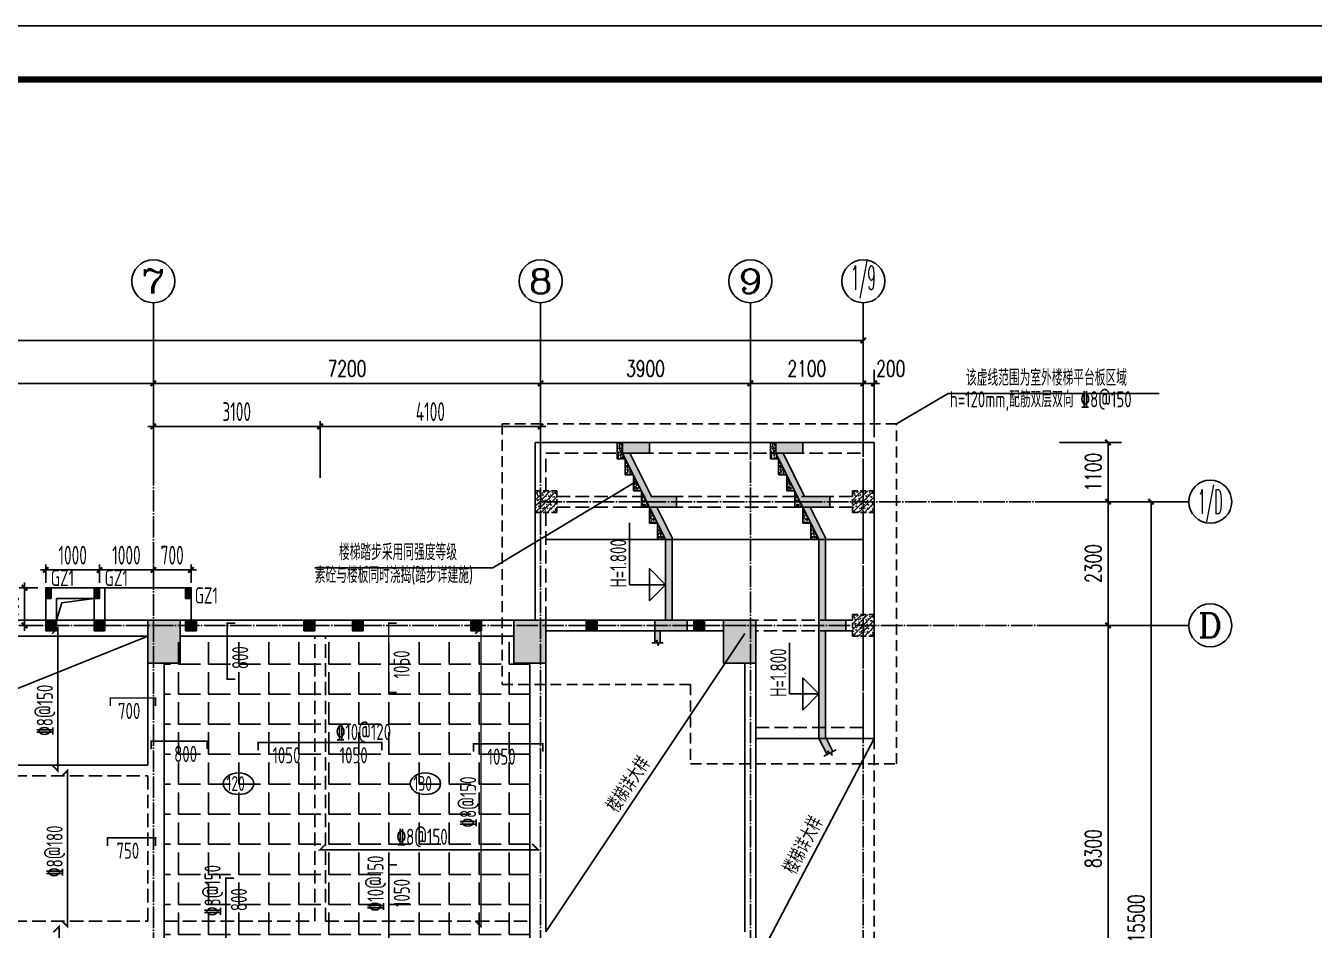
# Model space of a CAD drawing. Extents: x 139600 to 234074, y -135459 to 284050.
# Drawn here: x 188378 to 212333, y -108768 to -91950 of the extents above; entities that cross this region are included whole.
import ezdxf
from ezdxf.enums import TextEntityAlignment as Align

# ---------------------------------------------------------------- set-up
doc = ezdxf.new("R2010")
doc.units = 0
doc.header["$LTSCALE"] = 100
for name, pattern in [('CONTINOUS', [0]), ('DASHED', [0.75, 0.5, -0.25]), ('DASHEDX2', [1.5, 1, -0.5]), ('DOTE', [2.42, 2, -0.2, 0.02, -0.2]), ('HIDDEN', [7, 5, -2])]:
    doc.linetypes.add(name, pattern=pattern)
doc.layers.get('0').update_dxf_attribs({"linetype": 'CONTINUOUS'})
doc.layers.get('Defpoints').update_dxf_attribs({"linetype": 'CONTINUOUS'})
for name, color, linetype in [('AXIS', 3, 'CONTINUOUS'), ('AXIS_TEXT', 7, 'CONTINUOUS'), ('BEAM', 4, 'DASHED'), ('BEAM_CON', 4, 'CONTINUOUS'), ('B挑板&檐线', 6, 'CONTINUOUS'), ('B板筋标注', 7, 'CONTINUOUS'), ('B板细部尺寸标注', 9, 'CONTINUOUS'), ('COLU', 7, 'CONTINUOUS'), ('DOTE', 8, 'DOTE'), ('D断面&错层线&标高（平面图）', 6, 'CONTINUOUS'), ('D洞口边线', 6, 'CONTINUOUS'), ('FSK_FREIN', 2, 'CONTINUOUS'), ('FSK_FTEXT', 4, 'CONTINUOUS'), ('FSK_ZREIN', 1, 'CONTINUOUS'), ('FSK_ZTEXT', 3, 'CONTINUOUS'), ('GZ', 2, 'CONTINUOUS'), ('T模板通用标注', 7, 'CONTINUOUS'), ('图框', 7, 'CONTINUOUS')]:
    doc.layers.add(name, color=color, linetype=linetype)
doc.styles.add('_TCH_AXIS', font='COMPLEX', dxfattribs={"bigfont": 'GBCBIG'})
doc.styles.add('_TCH_DIM', font='tssdeng.shx', dxfattribs={"width": 0.7, "bigfont": '1.shx'})
doc.styles.add('_TCH_DIM_T3', font='simplex_.ttf', dxfattribs={"width": 0.705882, "bigfont": 'GBCBIG'})
doc.styles.add('BW_Rein', font='Tssdeng.shx', dxfattribs={"width": 0.7, "bigfont": 'hztxt.shx'})
doc.styles.add('COMPLEX', font='COMPLEX')
doc.styles.add('TSSD_Dimension', font='tssdeng.shx', dxfattribs={"width": 0.62, "bigfont": '1.shx'})
doc.styles.add('TSSD_Rein', font='Tssdeng.shx', dxfattribs={"width": 0.7, "bigfont": '1.shx'})
doc.dimstyles.new('_TCH_ARCH&&100', dxfattribs={"dimtxt": 297.5, "dimasz": 100, "dimexe": 250, "dimexo": 300, "dimgap": 126.25, "dimtad": 1, "dimdec": 0, "dimzin": 0, "dimdsep": 46, "dimtxsty": '_TCH_DIM_T3', "dimblk": 'ARCHTICK', "dimcen": 0.09, "dimclrt": 7, "dimazin": 2, "dimtfac": 1, "dimtdec": 0, "dimtix": 1, "dimtmove": 2, "dimatfit": 3, "dimfxl": 1, "dimtolj": 1, "dimtzin": 0, "dimarcsym": 0})
doc.dimstyles.new('TSSD_100_100', dxfattribs={"dimtxt": 350, "dimasz": 100, "dimexe": 100, "dimexo": 250, "dimgap": 100, "dimtad": 1, "dimdec": 0, "dimzin": 0, "dimdsep": 46, "dimtxsty": 'TSSD_Dimension', "dimblk": 'ARCHTICK', "dimblk1": 'ARCHTICK', "dimblk2": 'ARCHTICK', "dimcen": 0, "dimdle": 100, "dimclrt": 7, "dimadec": 0, "dimazin": 0, "dimtfac": 1, "dimtdec": 0, "dimtix": 1, "dimtmove": 2, "dimatfit": 3, "dimfxl": 1, "dimtolj": 1, "dimtzin": 0, "dimarcsym": 0})
doc.dimstyles.new('TSSD_100_100$0', dxfattribs={"dimtxt": 350, "dimasz": 150, "dimexe": 100, "dimexo": 50, "dimgap": 100, "dimtad": 1, "dimdec": 0, "dimzin": 0, "dimdsep": 46, "dimtxsty": 'TSSD_Rein', "dimblk": 'OBLIQUE', "dimcen": 0, "dimdle": 100, "dimclrt": 7, "dimadec": 0, "dimazin": 0, "dimtfac": 1, "dimtdec": 0, "dimtix": 1, "dimtmove": 2, "dimatfit": 3, "dimfxl": 250, "dimtolj": 1, "dimtzin": 0, "dimarcsym": 0})

# ---------------------------------------------------------------- blocks, each defined once
blk = doc.blocks.new('_AXISO')
blk.add_circle((0, 0), 0.5)
at = {"layer": 'AXIS_TEXT', "style": 'COMPLEX', "width": 1.041667}
blk.add_attdef('A', text='', height=0.56, dxfattribs=at).set_placement((-0.25, -0.28), (0.25, -0.28), align=Align.FIT)
blk = doc.blocks.new('_ArchTick')
at = {"color": 0, "linetype": 'ByBlock', "const_width": 0.4}
blk.add_lwpolyline([(-0.5, -0.5), (0.5, 0.5)], dxfattribs=at)
blk = doc.blocks.new('*D19')
at = {"layer": 'AXIS', "color": 0, "lineweight": -2}
for p, q in [((184500, -99800), (184500, -98350)), ((190750, -99800), (190750, -98350)), ((184500, -98600), (190750, -98600))]:
    blk.add_line(p, q, dxfattribs=at)
at = {"layer": 'Defpoints', "color": 0}
for p in [(190750, -98600), (184500, -100100), (190750, -100100)]:
    blk.add_point(p, dxfattribs=at)
at = {"layer": 'AXIS', "color": 0, "lineweight": -2, "xscale": 100, "yscale": 100, "zscale": 100, "rotation": 180}
blk.add_blockref('_ArchTick', (184500, -98600), dxfattribs=at)
at = {"layer": 'AXIS', "color": 0, "lineweight": -2, "xscale": 100, "yscale": 100, "zscale": 100}
blk.add_blockref('_ArchTick', (190750, -98600), dxfattribs=at)
at = {"layer": 'AXIS', "color": 7, "insert": (187625, -98325), "char_height": 297.5, "attachment_point": 5, "style": '_TCH_DIM_T3'}
blk.add_mtext('\\A1;6250', dxfattribs=at)
blk = doc.blocks.new('*D27')
at = {"layer": 'AXIS', "color": 0, "lineweight": -2}
for p, q in [((197950, -99700), (197950, -98350)), ((201850, -99700), (201850, -98350)), ((197950, -98600), (201850, -98600))]:
    blk.add_line(p, q, dxfattribs=at)
at = {"layer": 'Defpoints', "color": 0}
for p in [(201850, -98600), (197950, -100000), (201850, -100000)]:
    blk.add_point(p, dxfattribs=at)
at = {"layer": 'AXIS', "color": 0, "lineweight": -2, "xscale": 100, "yscale": 100, "zscale": 100, "rotation": 180}
blk.add_blockref('_ArchTick', (197950, -98600), dxfattribs=at)
at = {"layer": 'AXIS', "color": 0, "lineweight": -2, "xscale": 100, "yscale": 100, "zscale": 100}
blk.add_blockref('_ArchTick', (201850, -98600), dxfattribs=at)
at = {"layer": 'AXIS', "color": 7, "insert": (199900, -98325), "char_height": 297.5, "attachment_point": 5, "style": '_TCH_DIM_T3'}
blk.add_mtext('\\A1;3900', dxfattribs=at)
blk = doc.blocks.new('*D31')
at = {"layer": 'AXIS', "color": 0, "lineweight": -2}
for p, q in [((207600, -100800), (209550, -100800)), ((209300, -116300), (209300, -100800)), ((207600, -116300), (209550, -116300))]:
    blk.add_line(p, q, dxfattribs=at)
at = {"layer": 'Defpoints', "color": 0}
for p in [(207300, -100800), (209300, -100800), (207300, -116300)]:
    blk.add_point(p, dxfattribs=at)
at = {"layer": 'AXIS', "color": 0, "lineweight": -2, "xscale": 100, "yscale": 100, "zscale": 100}
for p, rotation in [((209300, -100800), 90), ((209300, -116300), 270)]:
    blk.add_blockref('_ArchTick', p, dxfattribs=dict(at, rotation=rotation))
at = {"layer": 'AXIS', "color": 7, "insert": (209025, -108550), "char_height": 297.5, "attachment_point": 5, "rotation": 90, "style": '_TCH_DIM_T3'}
blk.add_mtext('\\A1;15500', dxfattribs=at)
blk = doc.blocks.new('*D34')
at = {"layer": 'AXIS', "color": 0, "lineweight": -2}
for p, q in [((207600, -103100), (208750, -103100)), ((208500, -111400), (208500, -103100)), ((207600, -111400), (208750, -111400))]:
    blk.add_line(p, q, dxfattribs=at)
at = {"layer": 'Defpoints', "color": 0}
for p in [(207300, -103100), (208500, -103100), (207300, -111400)]:
    blk.add_point(p, dxfattribs=at)
at = {"layer": 'AXIS', "color": 0, "lineweight": -2, "xscale": 100, "yscale": 100, "zscale": 100}
for p, rotation in [((208500, -103100), 90), ((208500, -111400), 270)]:
    blk.add_blockref('_ArchTick', p, dxfattribs=dict(at, rotation=rotation))
at = {"layer": 'AXIS', "color": 7, "insert": (208225, -107250), "char_height": 297.5, "attachment_point": 5, "rotation": 90, "style": '_TCH_DIM_T3'}
blk.add_mtext('\\A1;8300', dxfattribs=at)
blk = doc.blocks.new('*D42')
at = {"layer": 'B板细部尺寸标注', "color": 0, "lineweight": -2}
for p, q in [((198050, -99400), (193750, -99400)), ((193850, -100355), (193850, -99300)), ((197950, -100255), (197950, -99300))]:
    blk.add_line(p, q, dxfattribs=at)
at = {"layer": 'Defpoints', "color": 0}
for p in [(193850, -99400), (193850, -100605), (197950, -100505)]:
    blk.add_point(p, dxfattribs=at)
at = {"layer": 'B板细部尺寸标注', "color": 0, "lineweight": -2, "xscale": 100, "yscale": 100, "zscale": 100, "rotation": 180}
blk.add_blockref('_ArchTick', (193850, -99400), dxfattribs=at)
at = {"layer": 'B板细部尺寸标注', "color": 0, "lineweight": -2, "xscale": 100, "yscale": 100, "zscale": 100}
blk.add_blockref('_ArchTick', (197950, -99400), dxfattribs=at)
at = {"layer": 'B板细部尺寸标注', "color": 7, "insert": (195900, -99125), "char_height": 350, "attachment_point": 5, "style": 'TSSD_Dimension'}
blk.add_mtext('\\A1;4100', dxfattribs=at)
blk = doc.blocks.new('*D43')
at = {"layer": 'B板细部尺寸标注', "color": 0, "lineweight": -2}
for p, q in [((193950, -99400), (190650, -99400)), ((190750, -100355), (190750, -99300)), ((193850, -100355), (193850, -99300))]:
    blk.add_line(p, q, dxfattribs=at)
at = {"layer": 'Defpoints', "color": 0}
for p in [(190750, -99400), (190750, -100605), (193850, -100605)]:
    blk.add_point(p, dxfattribs=at)
at = {"layer": 'B板细部尺寸标注', "color": 0, "lineweight": -2, "xscale": 100, "yscale": 100, "zscale": 100, "rotation": 180}
blk.add_blockref('_ArchTick', (190750, -99400), dxfattribs=at)
at = {"layer": 'B板细部尺寸标注', "color": 0, "lineweight": -2, "xscale": 100, "yscale": 100, "zscale": 100}
blk.add_blockref('_ArchTick', (193850, -99400), dxfattribs=at)
at = {"layer": 'B板细部尺寸标注', "color": 7, "insert": (192300, -99125), "char_height": 350, "attachment_point": 5, "style": 'TSSD_Dimension'}
blk.add_mtext('\\A1;3100', dxfattribs=at)
blk = doc.blocks.new('*D849')
at = {"layer": 'AXIS', "color": 0, "lineweight": -2}
for p, q in [((201850, -99700), (201850, -98350)), ((203950, -99700), (203950, -98350)), ((201850, -98600), (203950, -98600))]:
    blk.add_line(p, q, dxfattribs=at)
at = {"layer": 'Defpoints', "color": 0}
for p in [(203950, -98600), (201850, -100000), (203950, -100000)]:
    blk.add_point(p, dxfattribs=at)
at = {"layer": 'AXIS', "color": 0, "lineweight": -2, "xscale": 100, "yscale": 100, "zscale": 100, "rotation": 180}
blk.add_blockref('_ArchTick', (201850, -98600), dxfattribs=at)
at = {"layer": 'AXIS', "color": 0, "lineweight": -2, "xscale": 100, "yscale": 100, "zscale": 100}
blk.add_blockref('_ArchTick', (203950, -98600), dxfattribs=at)
at = {"layer": 'AXIS', "color": 7, "insert": (202900, -98325), "char_height": 297.5, "attachment_point": 5, "style": '_TCH_DIM_T3'}
blk.add_mtext('\\A1;2100', dxfattribs=at)
blk = doc.blocks.new('*D850')
at = {"layer": 'AXIS', "color": 0, "lineweight": -2}
for p, q in [((207600, -100800), (208750, -100800)), ((208500, -103100), (208500, -100800)), ((207600, -103100), (208750, -103100))]:
    blk.add_line(p, q, dxfattribs=at)
at = {"layer": 'Defpoints', "color": 0}
for p in [(207300, -100800), (208500, -100800), (207300, -103100)]:
    blk.add_point(p, dxfattribs=at)
at = {"layer": 'AXIS', "color": 0, "lineweight": -2, "xscale": 100, "yscale": 100, "zscale": 100}
for p, rotation in [((208500, -100800), 90), ((208500, -103100), 270)]:
    blk.add_blockref('_ArchTick', p, dxfattribs=dict(at, rotation=rotation))
at = {"layer": 'AXIS', "color": 7, "insert": (208225, -101950), "char_height": 297.5, "attachment_point": 5, "rotation": 90, "style": '_TCH_DIM_T3'}
blk.add_mtext('\\A1;2300', dxfattribs=at)
blk = doc.blocks.new('*D851')
at = {"layer": 'AXIS', "color": 0, "lineweight": -2}
for p, q in [((207600, -99700), (208750, -99700)), ((208500, -100800), (208500, -99700)), ((207600, -100800), (208750, -100800))]:
    blk.add_line(p, q, dxfattribs=at)
at = {"layer": 'Defpoints', "color": 0}
for p in [(207300, -99700), (208500, -99700), (207300, -100800)]:
    blk.add_point(p, dxfattribs=at)
at = {"layer": 'AXIS', "color": 0, "lineweight": -2, "xscale": 100, "yscale": 100, "zscale": 100}
for p, rotation in [((208500, -99700), 90), ((208500, -100800), 270)]:
    blk.add_blockref('_ArchTick', p, dxfattribs=dict(at, rotation=rotation))
at = {"layer": 'AXIS', "color": 7, "insert": (208225, -100250), "char_height": 297.5, "attachment_point": 5, "rotation": 90, "style": '_TCH_DIM_T3'}
blk.add_mtext('\\A1;1100', dxfattribs=at)
blk = doc.blocks.new('*D852')
at = {"layer": 'AXIS', "color": 0, "lineweight": -2}
for p, q in [((203950, -99600), (203950, -98350)), ((204150, -99600), (204150, -98350)), ((203950, -98600), (203850, -98600)), ((204150, -98600), (203950, -98600)), ((204150, -98600), (204250, -98600))]:
    blk.add_line(p, q, dxfattribs=at)
at = {"layer": 'Defpoints', "color": 0}
for p in [(203950, -98600), (203950, -99900), (204150, -99900)]:
    blk.add_point(p, dxfattribs=at)
at = {"layer": 'AXIS', "color": 0, "lineweight": -2, "xscale": 100, "yscale": 100, "zscale": 100}
blk.add_blockref('_ArchTick', (203950, -98600), dxfattribs=at)
at = {"layer": 'AXIS', "color": 0, "lineweight": -2, "xscale": 100, "yscale": 100, "zscale": 100, "rotation": 180}
blk.add_blockref('_ArchTick', (204150, -98600), dxfattribs=at)
at = {"layer": 'AXIS', "color": 7, "insert": (204460, -98325), "char_height": 297.5, "attachment_point": 5, "style": '_TCH_DIM_T3'}
blk.add_mtext('\\A1;200', dxfattribs=at)
blk = doc.blocks.new('A2+1_2')
at = {"layer": '图框'}
blk.add_lwpolyline([(0, 0), (89100, 0), (89100, 42000), (0, 42000)], close=True, dxfattribs=at)
at = {"layer": '图框', "const_width": 120}
blk.add_lwpolyline([(2500, 1000), (88100, 1000), (88100, 41000), (2500, 41000)], close=True, dxfattribs=at)
blk = doc.blocks.new('*D1677')
at = {"layer": 'B板细部尺寸标注', "color": 0, "lineweight": -2}
for p, q in [((188600, -102400), (188256, -102400)), ((188356, -103200), (188356, -102300)), ((188600, -103100), (188256, -103100))]:
    blk.add_line(p, q, dxfattribs=at)
at = {"layer": 'Defpoints', "color": 0}
for p in [(188356, -102400), (188850, -102400), (188850, -103100)]:
    blk.add_point(p, dxfattribs=at)
at = {"layer": 'B板细部尺寸标注', "color": 0, "lineweight": -2, "xscale": 100, "yscale": 100, "zscale": 100}
for p, rotation in [((188356, -102400), 90), ((188356, -103100), 270)]:
    blk.add_blockref('_ArchTick', p, dxfattribs=dict(at, rotation=rotation))
at = {"layer": 'B板细部尺寸标注', "color": 7, "insert": (188081, -102750), "char_height": 350, "attachment_point": 5, "rotation": 90, "style": 'TSSD_Dimension'}
blk.add_mtext('\\A1;700', dxfattribs=at)
blk = doc.blocks.new('*D1678')
at = {"layer": 'B板细部尺寸标注', "color": 0, "lineweight": -2}
for p, q in [((190750, -102307), (190750, -101969)), ((191450, -102307), (191450, -101969)), ((190650, -102069), (191550, -102069))]:
    blk.add_line(p, q, dxfattribs=at)
at = {"layer": 'Defpoints', "color": 0}
for p in [(191450, -102069), (190750, -102557), (191450, -102557)]:
    blk.add_point(p, dxfattribs=at)
at = {"layer": 'B板细部尺寸标注', "color": 0, "lineweight": -2, "xscale": 100, "yscale": 100, "zscale": 100, "rotation": 180}
blk.add_blockref('_ArchTick', (190750, -102069), dxfattribs=at)
at = {"layer": 'B板细部尺寸标注', "color": 0, "lineweight": -2, "xscale": 100, "yscale": 100, "zscale": 100}
blk.add_blockref('_ArchTick', (191450, -102069), dxfattribs=at)
at = {"layer": 'B板细部尺寸标注', "color": 7, "insert": (191100, -101794), "char_height": 350, "attachment_point": 5, "style": 'TSSD_Dimension'}
blk.add_mtext('\\A1;700', dxfattribs=at)
blk = doc.blocks.new('*D1679')
at = {"layer": 'B板细部尺寸标注', "color": 0, "lineweight": -2}
for p, q in [((189750, -102307), (189750, -101969)), ((190750, -102307), (190750, -101969)), ((190850, -102069), (189650, -102069))]:
    blk.add_line(p, q, dxfattribs=at)
at = {"layer": 'Defpoints', "color": 0}
for p in [(189750, -102069), (189750, -102557), (190750, -102557)]:
    blk.add_point(p, dxfattribs=at)
at = {"layer": 'B板细部尺寸标注', "color": 0, "lineweight": -2, "xscale": 100, "yscale": 100, "zscale": 100, "rotation": 180}
blk.add_blockref('_ArchTick', (189750, -102069), dxfattribs=at)
at = {"layer": 'B板细部尺寸标注', "color": 0, "lineweight": -2, "xscale": 100, "yscale": 100, "zscale": 100}
blk.add_blockref('_ArchTick', (190750, -102069), dxfattribs=at)
at = {"layer": 'B板细部尺寸标注', "color": 7, "insert": (190250, -101794), "char_height": 350, "attachment_point": 5, "style": 'TSSD_Dimension'}
blk.add_mtext('\\A1;1000', dxfattribs=at)
blk = doc.blocks.new('*D1680')
at = {"layer": 'B板细部尺寸标注', "color": 0, "lineweight": -2}
for p, q in [((188750, -102307), (188750, -101969)), ((189750, -102307), (189750, -101969)), ((189850, -102069), (188650, -102069))]:
    blk.add_line(p, q, dxfattribs=at)
at = {"layer": 'Defpoints', "color": 0}
for p in [(188750, -102069), (188750, -102557), (189750, -102557)]:
    blk.add_point(p, dxfattribs=at)
at = {"layer": 'B板细部尺寸标注', "color": 0, "lineweight": -2, "xscale": 100, "yscale": 100, "zscale": 100, "rotation": 180}
blk.add_blockref('_ArchTick', (188750, -102069), dxfattribs=at)
at = {"layer": 'B板细部尺寸标注', "color": 0, "lineweight": -2, "xscale": 100, "yscale": 100, "zscale": 100}
blk.add_blockref('_ArchTick', (189750, -102069), dxfattribs=at)
at = {"layer": 'B板细部尺寸标注', "color": 7, "insert": (189250, -101794), "char_height": 350, "attachment_point": 5, "style": 'TSSD_Dimension'}
blk.add_mtext('\\A1;1000', dxfattribs=at)
blk = doc.blocks.new('GZ1')
at = {"layer": 'GZ'}
blk.add_hatch(color=252, dxfattribs=at).paths.add_polyline_path([(100, 200), (0, 200), (0, 0), (100, 0)])
at = {"layer": 'GZ', "color": 2}
blk.add_lwpolyline([(100, 0), (0, 0), (0, 200), (100, 200)], close=True, dxfattribs=at)
blk = doc.blocks.new('GZ')
at = {"layer": 'GZ'}
blk.add_hatch(color=252, dxfattribs=at).paths.add_polyline_path([(200, 0), (0, 0), (0, 200), (200, 200)])
at = {"layer": 'GZ', "color": 2}
blk.add_lwpolyline([(200, 0), (0, 0), (0, 200), (200, 200)], close=True, dxfattribs=at)
blk = doc.blocks.new('A$C7B5C40C7')
at = {"layer": 'GZ'}
for name, p in [('GZ1', (38750, 400)), ('GZ1', (39650, 400)), ('GZ1', (41350, 400)), ('GZ', (38750, -200)), ('GZ', (39650, -200)), ('GZ', (41350, -200)), ('GZ', (43550, -200)), ('GZ', (46650, -200)), ('GZ', (44450, -200)), ('GZ', (48800, -200)), ('GZ', (50800, -200))]:
    blk.add_blockref(name, p, dxfattribs=at)
at = {"layer": 'GZ', "color": 2, "style": '_TCH_DIM', "width": 0.705882}
for p in [(38844, 632), (39844, 632), (41519, 307)]:
    blk.add_text('GZ1', height=300, dxfattribs=at).set_placement(p)
blk = doc.blocks.new('*D1898')
at = {"layer": 'AXIS', "color": 0, "lineweight": -2}
for p, q in [((190750, -99800), (190750, -98350)), ((197950, -99800), (197950, -98350)), ((190750, -98600), (197950, -98600))]:
    blk.add_line(p, q, dxfattribs=at)
at = {"layer": 'Defpoints', "color": 0}
for p in [(197950, -98600), (190750, -100100), (197950, -100100)]:
    blk.add_point(p, dxfattribs=at)
at = {"layer": 'AXIS', "color": 0, "lineweight": -2, "xscale": 100, "yscale": 100, "zscale": 100, "rotation": 180}
blk.add_blockref('_ArchTick', (190750, -98600), dxfattribs=at)
at = {"layer": 'AXIS', "color": 0, "lineweight": -2, "xscale": 100, "yscale": 100, "zscale": 100}
blk.add_blockref('_ArchTick', (197950, -98600), dxfattribs=at)
at = {"layer": 'AXIS', "color": 7, "insert": (194350, -98325), "char_height": 297.5, "attachment_point": 5, "style": '_TCH_DIM_T3'}
blk.add_mtext('\\A1;7200', dxfattribs=at)
blk = doc.blocks.new('*D1899')
at = {"layer": 'AXIS', "color": 0, "lineweight": -2}
for p, q in [((150100, -99000), (150100, -97550)), ((203950, -99000), (203950, -97550)), ((150100, -97800), (203950, -97800))]:
    blk.add_line(p, q, dxfattribs=at)
at = {"layer": 'Defpoints', "color": 0}
for p in [(203950, -97800), (150100, -99300), (203950, -99300)]:
    blk.add_point(p, dxfattribs=at)
at = {"layer": 'AXIS', "color": 0, "lineweight": -2, "xscale": 100, "yscale": 100, "zscale": 100, "rotation": 180}
blk.add_blockref('_ArchTick', (150100, -97800), dxfattribs=at)
at = {"layer": 'AXIS', "color": 0, "lineweight": -2, "xscale": 100, "yscale": 100, "zscale": 100}
blk.add_blockref('_ArchTick', (203950, -97800), dxfattribs=at)
at = {"layer": 'AXIS', "color": 7, "insert": (177025, -97525), "char_height": 297.5, "attachment_point": 5, "style": '_TCH_DIM_T3'}
blk.add_mtext('\\A1;53850', dxfattribs=at)

msp = doc.modelspace()

# ---------------------------------------------------------------- hatches: boundary and pattern name
at = {"layer": 'B板筋标注'}
h = msp.add_hatch(dxfattribs=at)
h.set_pattern_fill('ANGLE', color=5, scale=80, style=0)
h.set_pattern_definition([(0, (88400, 27500), (0, 558.8), [406.4, -152.4]), (90, (88400, 27500), (-558.8, 3e-14), [406.4, -152.4])])
h.paths.add_polyline_path([(197750, -103300), (190950, -103300), (190950, -111200), (197750, -111200)])
at = {"layer": 'COLU'}
h = msp.add_hatch(dxfattribs=at)
h.set_pattern_fill('ARMOREDW', color=251, scale=10, style=0)
h.set_pattern_definition([(50, (0, 400), (71.726018, -6.275213), [7.5, -82.5]), (355, (0, 400), (-13.875133, 75.219213), [6, -66]), (100.4514, (5.98, 399.48), (57.850938, 68.943954), [6.37402, -70.114211]), (46.1842, (0, 420), (106.724105, -16.5519), [11.25, -123.75]), (96.6356, (8.89, 418.62), (93.46627, 97.411787), [9.56103, -105.1713]), (351.1842, (0, 420), (93.466195, 97.41186), [9, -99]), (21, (10, 415), (59.690705, -40.261889), [7.5, -82.5]), (326, (10, 415), (24.331533, 72.515005), [6, -66]), (71.4514, (14.974, 411.645), (84.022263, 32.25305), [6.37402, -70.114211]), (45, (0, 400), (-56.568542, 56.568542), [])])
h.paths.add_polyline_path([(198250, -100600), (197850, -100600), (197850, -101000), (198250, -101000)])
h = msp.add_hatch(dxfattribs=at)
h.set_pattern_fill('ARMOREDW', color=251, scale=10, style=0)
h.set_pattern_definition([(50, (5900, 400), (71.726018, -6.275213), [7.5, -82.5]), (355, (5900, 400), (-13.875133, 75.219213), [6, -66]), (100.4514, (5905.98, 399.48), (57.850938, 68.943954), [6.37402, -70.114211]), (46.1842, (5900, 420), (106.724105, -16.5519), [11.25, -123.75]), (96.6356, (5908.89, 418.62), (93.46627, 97.411787), [9.56103, -105.1713]), (351.1842, (5900, 420), (93.466195, 97.41186), [9, -99]), (21, (5910, 415), (59.690705, -40.261889), [7.5, -82.5]), (326, (5910, 415), (24.331533, 72.515005), [6, -66]), (71.4514, (5914.974, 411.645), (84.022263, 32.25305), [6.37402, -70.114211]), (45, (5900, 400), (-56.568542, 56.568542), [])])
h.paths.add_polyline_path([(204150, -100600), (203750, -100600), (203750, -101000), (204150, -101000)])
for points in [[(191250, -103800), (191250, -103000), (190650, -103000), (190650, -103800)], [(198050, -103800), (198050, -103000), (197450, -103000), (197450, -103800)], [(201950, -103800), (201950, -103000), (201350, -103000), (201350, -103800)]]:
    msp.add_hatch(color=251, dxfattribs=at).paths.add_polyline_path(points)
h = msp.add_hatch(dxfattribs=at)
h.set_pattern_fill('ARMOREDW', color=251, scale=10, style=0)
h.set_pattern_definition([(50, (5900, -1900), (71.726018, -6.275213), [7.5, -82.5]), (355, (5900, -1900), (-13.875133, 75.219213), [6, -66]), (100.4514, (5905.98, -1900.52), (57.850938, 68.943954), [6.37402, -70.114211]), (46.1842, (5900, -1880), (106.724105, -16.5519), [11.25, -123.75]), (96.6356, (5908.89, -1881.38), (93.46627, 97.411787), [9.56103, -105.1713]), (351.1842, (5900, -1880), (93.466195, 97.41186), [9, -99]), (21, (5910, -1885), (59.690705, -40.261889), [7.5, -82.5]), (326, (5910, -1885), (24.331533, 72.515005), [6, -66]), (71.4514, (5914.974, -1888.355), (84.022263, 32.25305), [6.37402, -70.114211]), (45, (5900, -1900), (-56.568542, 56.568542), [])])
h.paths.add_polyline_path([(204150, -102900), (203750, -102900), (203750, -103300), (204150, -103300)])
at = {"layer": 'D断面&错层线&标高（平面图）'}
h = msp.add_hatch(dxfattribs=at)
h.set_pattern_fill('AR-CONC', color=256, scale=0.5, style=0)
h.set_pattern_definition([(140, (275, 300), (7.969543, 91.092334), [9.525, -104.775]), (85, (275, 300), (-95.52832, -17.621413), [7.62, -83.82]), (190.451, (275.66, 307.59), (-87.558344, 73.47125), [8.095, -89.045]), (136.1842, (249.6, 300), (21.021164, 135.53952), [14.2875, -157.1625]), (186.6356, (251.35, 311.3), (-123.71278, 118.70212), [12.1425, -133.5675]), (81.184, (249.6, 300), (-123.71256, 118.7023), [11.43, -125.73]), (111, (255.95, 312.7), (51.13276, 75.80744), [9.525, -104.775]), (56, (255.95, 312.7), (-92.093983, 30.901014), [7.62, -83.82]), (161.4514, (260.21, 319.02), (-40.96143, 106.708245), [8.095, -89.045]), (127.5, (275, 300), (-42.2775194, 1.5443016), [0, -82.804, 0, -85.09, 0, -84.1375]), (97.5, (275, 300), (-50.090287, 33.409831), [0, -48.514, 0, -80.899, 0, -32.0675]), (57.5, (275, 271.68), (2.864372, 67.7952976), [0, -31.75, 0, -99.06, 0, -131.445]), (47.5, (275, 258.98), (-12.713246, 74.06459), [0, -41.275, 0, -65.786, 0, -93.345])])
h.paths.add_polyline_path([(200125, -101200), (200125, -101500), (200275, -101500)])
h.paths.add_polyline_path([(199975, -100900), (199975, -101200), (200125, -101200)])
h.paths.add_polyline_path([(199875, -100700), (199825, -100700), (199825, -100800), (199925, -100800)])
h.paths.add_polyline_path([(199825, -100800), (199825, -100900), (199975, -100900), (199925, -100800)])
h.paths.add_polyline_path([(199825, -100600), (199825, -100700), (199875, -100700)])
h.paths.add_polyline_path([(199675, -100300), (199675, -100600), (199825, -100600)])
h.paths.add_polyline_path([(199525, -100000), (199525, -100300), (199675, -100300)])
h.paths.add_polyline_path([(199375, -99900), (199375, -100000), (199525, -100000), (199475, -99900)])
h.paths.add_polyline_path([(199375, -99700), (199375, -99900), (199475, -99900), (199475, -99700)])
for points in [[(199975, -99700), (199475, -99700), (199475, -99900), (200275, -101500), (200395, -101500), (200395, -101471.7), (200109.2, -100900), (200475, -100900), (200475, -100700), (200009.2, -100700), (199609.2, -99900), (199975, -99900)], [(203325, -100700), (202859.2, -100700), (202459.2, -99900), (202825, -99900), (202825, -99700), (202325, -99700), (202325, -99900), (203125, -101500), (203245, -101500), (203245, -101471.7), (202959.2, -100900), (203325, -100900)], [(200395, -101500), (200275, -101500), (200275, -103000), (200075, -103000), (200075, -103200), (200075, -103424), (200099, -103424), (200113, -103380), (200137, -103468), (200151, -103424), (200175, -103424), (200175, -103200), (200675, -103200), (200675, -103000), (200395, -103000)], [(203245, -101500), (203125, -101500), (203125, -103000), (203125, -103200), (203125, -105200), (203275, -105500), (203300.8, -105487.1), (203292.2, -105432.4), (203365.2, -105514), (203356.6, -105459.2), (203382.3, -105446.3), (203245, -105171.7), (203245, -103200), (203625, -103200), (203625, -103000), (203245, -103000)]]:
    msp.add_hatch(color=252, dxfattribs=at).paths.add_polyline_path(points)
h = msp.add_hatch(dxfattribs=at)
h.set_pattern_fill('AR-CONC', color=256, scale=0.5, style=0)
h.set_pattern_definition([(140, (3125, 300), (7.969543, 91.092334), [9.525, -104.775]), (85, (3125, 300), (-95.52832, -17.621413), [7.62, -83.82]), (190.451, (3125.66, 307.59), (-87.558344, 73.47125), [8.095, -89.045]), (136.1842, (3099.6, 300), (21.021164, 135.53952), [14.2875, -157.1625]), (186.6356, (3101.35, 311.3), (-123.71278, 118.70212), [12.1425, -133.5675]), (81.184, (3099.6, 300), (-123.71256, 118.7023), [11.43, -125.73]), (111, (3105.95, 312.7), (51.13276, 75.80744), [9.525, -104.775]), (56, (3105.95, 312.7), (-92.093983, 30.901014), [7.62, -83.82]), (161.4514, (3110.21, 319.02), (-40.96143, 106.708245), [8.095, -89.045]), (127.5, (3125, 300), (-42.2775194, 1.5443016), [0, -82.804, 0, -85.09, 0, -84.1375]), (97.5, (3125, 300), (-50.090287, 33.409831), [0, -48.514, 0, -80.899, 0, -32.0675]), (57.5, (3125, 271.68), (2.864372, 67.7952976), [0, -31.75, 0, -99.06, 0, -131.445]), (47.5, (3125, 258.98), (-12.713246, 74.06459), [0, -41.275, 0, -65.786, 0, -93.345])])
h.paths.add_polyline_path([(202975, -101200), (202975, -101500), (203125, -101500)])
h.paths.add_polyline_path([(202825, -100900), (202825, -101200), (202975, -101200)])
h.paths.add_polyline_path([(202725, -100700), (202675, -100700), (202675, -100800), (202775, -100800)])
h.paths.add_polyline_path([(202675, -100800), (202675, -100900), (202825, -100900), (202775, -100800)])
h.paths.add_polyline_path([(202675, -100600), (202675, -100700), (202725, -100700)])
h.paths.add_polyline_path([(202525, -100300), (202525, -100600), (202675, -100600)])
h.paths.add_polyline_path([(202375, -100000), (202375, -100300), (202525, -100300)])
h.paths.add_polyline_path([(202225, -99900), (202225, -100000), (202375, -100000), (202325, -99900)])
h.paths.add_polyline_path([(202225, -99700), (202225, -99900), (202325, -99900), (202325, -99700)])

# ---------------------------------------------------------------- linework, layer by layer
at = {"layer": 'AXIS'}
for p, q in [((190750, -100100), (190750, -97100)), ((197950, -100000), (197950, -97100)), ((201850, -100000), (201850, -97100)), ((203950, -99600), (203950, -97100)), ((207300, -100800), (210000, -100800)), ((207300, -103100), (210000, -103100))]:
    msp.add_line(p, q, dxfattribs=at)
at = {"layer": 'BEAM', "linetype": 'HIDDEN', "ltscale": 0.5}
for p, q in [((198050, -99900), (203950, -99900)), ((198050, -100600), (198050, -99900)), ((203950, -100600), (203950, -99900)), ((198250, -100700), (203750, -100700)), ((198050, -103000), (198050, -101000)), ((198250, -100900), (203750, -100900)), ((203950, -101000), (203950, -102900)), ((203750, -103000), (201950, -103000)), ((203750, -103200), (201950, -103200)), ((193750, -108600), (193750, -103300)), ((193950, -108600), (193950, -103300)), ((203950, -103300), (203950, -105000)), ((203950, -105000), (201950, -105000)), ((184650, -105900), (190650, -105900)), ((190650, -108600), (190650, -105900)), ((184650, -108600), (190650, -108600)), ((190950, -108600), (193750, -108600)), ((193950, -108600), (197750, -108600))]:
    msp.add_line(p, q, dxfattribs=at)
at = {"layer": 'BEAM_CON'}
for p, q in [((197850, -99700), (197850, -103000)), ((197850, -99700), (204150, -99700)), ((204150, -99700), (204150, -105200)), ((188750, -102400), (189850, -102400)), ((188750, -102400), (188750, -103000)), ((189850, -103000), (189850, -102400)), ((188950, -102600), (189650, -102600)), ((188950, -102600), (188950, -103000)), ((189650, -103000), (189650, -102600)), ((184750, -103000), (188750, -103000)), ((188950, -103000), (189650, -103000)), ((189850, -103000), (190650, -103000)), ((191250, -103000), (197450, -103000)), ((198050, -103000), (201350, -103000)), ((198050, -103200), (201350, -103200)), ((184750, -103300), (190650, -103300)), ((191250, -103300), (197450, -103300)), ((190650, -105700), (190650, -103800)), ((190950, -110700), (190950, -103800)), ((197750, -110700), (197750, -103800)), ((198050, -108800), (198050, -103800)), ((201750, -108800), (201750, -103800)), ((201950, -110700), (201950, -103800)), ((204150, -105200), (201950, -105200)), ((184650, -105700), (190650, -105700))]:
    msp.add_line(p, q, dxfattribs=at)
at = {"layer": 'B挑板&檐线'}
msp.add_lwpolyline([(189850, -103000), (189850, -102400), (191450, -102400), (191450, -103000)], dxfattribs=at)
at = {"layer": 'B板筋标注'}
for p, q in [((197059.2, -102027.9), (199725, -100425)), ((197059.2, -102027.9), (193750, -102027.9)), ((184650, -105700), (190650, -103300))]:
    msp.add_line(p, q, dxfattribs=at)
at = {"layer": 'B板筋标注', "color": 2, "linetype": 'CONTINOUS', "ltscale": 5}
for centre in [(192332.8, -106043.9), (195807.8, -106043.9)]:
    msp.add_ellipse(centre, major_axis=(-283.5, 0), ratio=0.7083334, dxfattribs=at)
at = {"layer": 'COLU', "linetype": 'DASHEDX2'}
for points in [[(197850, -101000), (198250, -101000), (198250, -100600), (197850, -100600)], [(203750, -101000), (204150, -101000), (204150, -100600), (203750, -100600)], [(203750, -103300), (204150, -103300), (204150, -102900), (203750, -102900)]]:
    msp.add_lwpolyline(points, close=True, dxfattribs=at)
at = {"layer": 'COLU'}
for points in [[(191250, -103800), (191250, -103000), (190650, -103000), (190650, -103800)], [(198050, -103800), (198050, -103000), (197450, -103000), (197450, -103800)], [(201950, -103800), (201950, -103000), (201350, -103000), (201350, -103800)]]:
    msp.add_lwpolyline(points, close=True, dxfattribs=at)
at = {"layer": 'DOTE', "ltscale": 2}
for p, q in [((197950, -98600), (197950, -111400)), ((201850, -98600), (201850, -117600)), ((203950, -98600), (203950, -117600)), ((190750, -100100), (190750, -117600)), ((197950, -100800), (207300, -100800)), ((149100, -103100), (207300, -103100))]:
    msp.add_line(p, q, dxfattribs=at)
at = {"layer": 'D断面&错层线&标高（平面图）', "color": 6}
for p, q in [((199375, -100000), (199375, -99700)), ((202225, -100000), (202225, -99700)), ((199525, -100000), (199375, -100000)), ((199525, -100300), (199525, -100000)), ((202375, -100000), (202225, -100000)), ((202375, -100300), (202375, -100000)), ((199675, -100300), (199525, -100300)), ((199675, -100600), (199675, -100300)), ((202525, -100300), (202375, -100300)), ((202525, -100600), (202525, -100300)), ((199825, -100600), (199675, -100600)), ((199825, -100900), (199825, -100600)), ((202675, -100600), (202525, -100600)), ((202675, -100900), (202675, -100600)), ((199975, -100900), (199825, -100900)), ((199975, -101200), (199975, -100900)), ((202825, -100900), (202675, -100900)), ((202825, -101200), (202825, -100900)), ((199601.8, -102342.8), (199601.8, -101194.3)), ((200125, -101200), (199975, -101200)), ((200125, -101500), (200125, -101200)), ((202975, -101200), (202825, -101200)), ((202975, -101500), (202975, -101200)), ((200275, -101500), (200125, -101500)), ((200275, -101500), (200275, -103000)), ((200395, -101471.7), (200395, -103000)), ((203125, -101500), (202975, -101500)), ((203125, -101500), (203125, -103000)), ((203245, -101471.7), (203245, -103000)), ((200275, -102342.8), (199601.8, -102342.8)), ((202576.8, -104375), (202576.8, -103425)), ((203125, -104375), (202576.8, -104375))]:
    msp.add_line(p, q, dxfattribs=at)
at = {"layer": 'D断面&错层线&标高（平面图）'}
for p, q in [((199375, -99700), (199975, -99700)), ((199475, -99700), (199475, -99900)), ((199975, -99900), (199975, -99700)), ((202225, -99700), (202825, -99700)), ((202325, -99700), (202325, -99900)), ((202825, -99900), (202825, -99700)), ((200275, -101500), (199475, -99900)), ((200009.2, -100700), (199609.2, -99900)), ((199609.2, -99900), (199975, -99900)), ((203125, -101500), (202325, -99900)), ((202859.2, -100700), (202459.2, -99900)), ((202459.2, -99900), (202825, -99900)), ((200475, -100700), (200009.2, -100700)), ((200475, -100900), (200475, -100700)), ((203325, -100700), (202859.2, -100700)), ((203325, -100900), (203325, -100700)), ((200395, -101471.7), (200109.2, -100900)), ((200109.2, -100900), (200475, -100900)), ((203245, -101471.7), (202959.2, -100900)), ((202959.2, -100900), (203325, -100900)), ((198050, -101500), (203950, -101500)), ((200275, -103000), (200075, -103000)), ((200075, -103000), (200075, -103200)), ((200675, -103000), (200395, -103000)), ((200675, -103200), (200675, -103000)), ((203125, -103000), (203125, -103200)), ((203625, -103000), (203245, -103000)), ((203625, -103200), (203625, -103000)), ((200075, -103200), (200075, -103424)), ((200175, -103200), (200675, -103200)), ((200175, -103200), (200175, -103424)), ((203125, -103200), (203125, -105200)), ((203245, -103200), (203625, -103200)), ((203245, -103200), (203245, -105171.7)), ((203275, -105500), (203125, -105200)), ((203382.3, -105446.3), (203245, -105171.7))]:
    msp.add_line(p, q, dxfattribs=at)
at = {"layer": 'D断面&错层线&标高（平面图）', "color": 6}
for points in [[(199975, -102642.8), (199975, -102042.8), (200275, -102342.8)], [(202825, -104675), (202825, -104075), (203125, -104375)]]:
    msp.add_lwpolyline(points, close=True, dxfattribs=at)
at = {"layer": 'D断面&错层线&标高（平面图）'}
for points in [[(200231, -103424), (200151, -103424), (200137, -103468), (200113, -103380), (200099, -103424), (200019, -103424)], [(203214.9, -105530.1), (203300.8, -105487.1), (203292.2, -105432.4), (203365.2, -105514), (203356.6, -105459.2), (203442.4, -105416.3)]]:
    msp.add_lwpolyline(points, dxfattribs=at)
at = {"layer": 'D洞口边线'}
msp.add_lwpolyline([(188950, -103000), (189045.8, -102679.2), (189650, -102600)], dxfattribs=at)
at = {"layer": 'FSK_FREIN', "const_width": 30}
for points in [[(192275, -104100), (192125, -104100), (192125, -103060), (192275, -103060)], [(195275, -104350), (195125, -104350), (195125, -103060), (195275, -103060)], [(189950, -104600), (189950, -104450), (190790, -104450), (190790, -104600)], [(190710, -105400), (190710, -105250), (191750, -105250), (191750, -105400)], [(192700, -105425), (192700, -105275), (195000, -105275), (195000, -105425)], [(196700, -105450), (196700, -105300), (197990, -105300), (197990, -105450)], [(189900, -107200), (189900, -107050), (190790, -107050), (190790, -107200)], [(195279.5, -109850), (195129.5, -109850), (195129.5, -107550), (195279.5, -107550)], [(192250, -109600), (192100, -109600), (192100, -107800), (192250, -107800)]]:
    msp.add_lwpolyline(points, dxfattribs=at)
at = {"layer": 'FSK_ZREIN', "const_width": 30}
for points in [[(188866.1, -105693.9), (188972.1, -105800), (188972.1, -103150), (188866.1, -103256.1)], [(196735.7, -108593.9), (196841.8, -108700), (196841.8, -103150), (196735.7, -103256.1)], [(189047.5, -108593.9), (189153.6, -108700), (189153.6, -105800), (189047.5, -105906.1)], [(193956.1, -107165), (193850, -107271), (197900, -107271), (197793.9, -107165)], [(188892.5, -111243.9), (188998.6, -111350), (188998.6, -108700), (188892.5, -108806.1)]]:
    msp.add_lwpolyline(points, dxfattribs=at)
at = {"layer": 'T模板通用标注'}
for p, q in [((205525, -98785), (204568.8, -99350)), ((205525, -98785), (209450, -98785)), ((198050, -108800), (201750, -103250)), ((201950, -109400), (204150, -105200))]:
    msp.add_line(p, q, dxfattribs=at)
at = {"layer": 'T模板通用标注', "linetype": 'DASHED', "ltscale": 4}
msp.add_lwpolyline([(197234.9, -99352.2), (197234.9, -104198.1), (200738.7, -104198.1), (200738.7, -105675.2), (204568.8, -105675.2), (204568.8, -99350), (197234.9, -99352.2)], dxfattribs=at)
msp.add_lwpolyline([(201950, -105200), (204150, -105200), (204150, -109400), (201950, -109400)], close=True, dxfattribs=at)

# ---------------------------------------------------------------- block references
msp.add_blockref('A2+1_2', (139600, -133950))
at = {"layer": 'AXIS'}
ref = msp.add_blockref('_AXISO', (190750, -96700), dxfattribs=dict(at, xscale=800, yscale=800, zscale=800))
ref.add_attrib('A', '7', dxfattribs={"layer": 'AXIS_TEXT', "height": 452.5, "style": '_TCH_AXIS', "width": 1.5}).set_placement((190523.7, -96926.3), (190976.3, -96926.3), align=Align.FIT)
ref = msp.add_blockref('_AXISO', (197950, -96700), dxfattribs=dict(at, xscale=800, yscale=800, zscale=800))
ref.add_attrib('A', '8', dxfattribs={"layer": 'AXIS_TEXT', "height": 452.5, "style": '_TCH_AXIS', "width": 1.5}).set_placement((197723.7, -96926.3), (198176.3, -96926.3), align=Align.FIT)
ref = msp.add_blockref('_AXISO', (201850, -96700), dxfattribs=dict(at, xscale=800, yscale=800, zscale=800))
ref.add_attrib('A', '9', dxfattribs={"layer": 'AXIS_TEXT', "height": 452.5, "style": '_TCH_AXIS', "width": 1.5}).set_placement((201623.7, -96926.3), (202076.3, -96926.3), align=Align.FIT)
ref = msp.add_blockref('_AXISO', (203950, -96700), dxfattribs=dict(at, xscale=-800, yscale=800, zscale=800, rotation=180))
ref.add_attrib('A', '1/9', dxfattribs={"layer": 'AXIS_TEXT', "height": 452.55, "style": '_TCH_AXIS', "width": 0.411765}).set_placement((203723.7, -96861.6), (204176.3, -96861.6), align=Align.FIT)
ref = msp.add_blockref('_AXISO', (210400, -100800), dxfattribs=dict(at, xscale=800, yscale=800, zscale=800))
ref.add_attrib('A', '1/D', dxfattribs={"layer": 'AXIS_TEXT', "height": 452.55, "style": '_TCH_AXIS', "width": 0.388889}).set_placement((210173.7, -101026.3), (210626.3, -101026.3), align=Align.FIT)
ref = msp.add_blockref('_AXISO', (210400, -103100), dxfattribs=dict(at, xscale=800, yscale=800, zscale=800))
ref.add_attrib('A', 'D', dxfattribs={"layer": 'AXIS_TEXT', "height": 452.5, "style": '_TCH_AXIS', "width": 1.235294}).set_placement((210173.7, -103326.3), (210626.3, -103326.3), align=Align.FIT)
at = {"layer": 'GZ'}
msp.add_blockref('A$C7B5C40C7', (150000, -103000), dxfattribs=at)

# ---------------------------------------------------------------- texts
at = {"layer": 'B板筋标注', "style": 'TSSD_Rein', "width": 0.7}
for s, p in [('楼梯踏步采用同强度等级', (194200.7, -101977.9)), ('素砼与楼板同时浇捣(踏步详建施)', (193750.8, -102402.9))]:
    msp.add_text(s, height=300, dxfattribs=at).set_placement(p, align=Align.BOTTOM_LEFT)
at = {"layer": 'B板筋标注', "color": 2, "linetype": 'CONTINOUS', "ltscale": 5, "style": 'TSSD_Rein', "width": 0.7}
for s, p in [('120', (192108.8, -106176.8)), ('130', (195583.8, -106176.8))]:
    msp.add_text(s, height=275, dxfattribs=at).set_placement(p)
at = {"layer": 'D断面&错层线&标高（平面图）', "color": 6, "style": '_TCH_DIM', "width": 0.705882}
for p in [(199544.3, -102397.7), (202519.3, -104429.9)]:
    msp.add_text('H=1.800', height=300, rotation=90.00001, dxfattribs=at).set_placement(p)
at = {"layer": 'FSK_FTEXT', "style": 'BW_Rein', "width": 0.7}
for s, p in [('800', (192215, -103700)), ('1050', (195215, -103825)), ('800', (192190, -108200)), ('1050', (195219.5, -108075))]:
    msp.add_text(s, height=300, rotation=90, dxfattribs=at).set_placement(p, align=Align.TOP_CENTER)
for s, p in [('700', (190300, -104540)), ('800', (191350, -105340)), ('1050', (193225, -105365)), ('1050', (194475, -105365)), ('1050', (197225, -105390)), ('750', (190275, -107140))]:
    msp.add_text(s, height=300, dxfattribs=at).set_placement(p, align=Align.TOP_CENTER)
msp.add_text('%%13210@120', height=300, dxfattribs=at).set_placement((195170.2, -105230.1), align=Align.RIGHT)
for s, p in [('%%13210@150', (195030.1, -107379.8)), ('%%1328@150', (192000.6, -107554.8))]:
    msp.add_text(s, height=300, rotation=90, dxfattribs=at).set_placement(p, align=Align.RIGHT)
at = {"layer": 'FSK_ZTEXT', "style": 'BW_Rein', "width": 0.7}
for s, p in [('%%1328@150', (188882.1, -105154.3)), ('%%1328@150', (196751.8, -106860.3)), ('%%1328@180', (189063.6, -107779.3))]:
    msp.add_text(s, height=300, rotation=90, dxfattribs=at).set_placement(p)
msp.add_text('%%1328@150', height=300, dxfattribs=at).set_placement((195269.8, -107181))
at = {"layer": 'T模板通用标注', "style": 'TSSD_Rein', "width": 0.7}
for s, p in [('该虚线范围为室外楼梯平台板区域', (205858.5, -98735)), ('h=120mm,配筋双层双向 %%1328@150', (205558.5, -99135))]:
    msp.add_text(s, height=300, dxfattribs=at).set_placement(p, align=Align.BOTTOM_LEFT)
at = {"layer": 'T模板通用标注', "style": 'TSSD_Rein', "width": 0.8}
for rotation, p in [(56.30993, (199389.6, -106610.3)), (62.35402, (202697.7, -107757.1))]:
    msp.add_text('楼梯详大样', height=300, rotation=rotation, dxfattribs=at).set_placement(p)

# ---------------------------------------------------------------- dimensions: what is measured, and where the dimension line sits
at = {"layer": 'AXIS'}
for p1, p2, distance, picture, middle in [((150100, -99300), (203950, -99300), 1500, '*D1899', (177025, -97525)), ((184500, -100100), (190750, -100100), 1500, '*D19', (187625, -98325)), ((190750, -100100), (197950, -100100), 1500, '*D1898', (194350, -98325)), ((197950, -100000), (201850, -100000), 1400, '*D27', (199900, -98325)), ((201850, -100000), (203950, -100000), 1400, '*D849', (202900, -98325)), ((207300, -116300), (207300, -100800), -2000, '*D31', (209025, -108550)), ((207300, -111400), (207300, -103100), -1200, '*D34', (208225, -107250))]:
    dim = msp.add_aligned_dim(p1=p1, p2=p2, distance=distance, dimstyle='_TCH_ARCH&&100', dxfattribs=at)
    dim.commit()
    dim.dimension.update_dxf_attribs({"geometry": picture, "text_midpoint": middle})
dim = msp.add_linear_dim(base=(203950, -98600), p1=(204150, -99900), p2=(203950, -99900), dimstyle='_TCH_ARCH&&100', dxfattribs=at)
dim.commit()
dim.dimension.update_dxf_attribs({"geometry": '*D852', "text_midpoint": (204459.7, -98325), "dimtype": 160})
dim = msp.add_linear_dim(base=(208500, -99700), p1=(207300, -100800), p2=(207300, -99700), angle=90, dimstyle='_TCH_ARCH&&100', dxfattribs=at)
dim.commit()
dim.dimension.update_dxf_attribs({"geometry": '*D851', "text_midpoint": (208225, -100250)})
at = {"layer": 'AXIS', "color": 1}
dim = msp.add_aligned_dim(p1=(207300, -103100), p2=(207300, -100800), distance=-1200, dimstyle='_TCH_ARCH&&100', dxfattribs=at)
dim.commit()
dim.dimension.update_dxf_attribs({"geometry": '*D850', "text_midpoint": (208225, -101950)})
at = {"layer": 'B板细部尺寸标注'}
for base, p1, p2, angle, picture, middle in [((190750, -99400), (193850, -100605.1), (190750, -100605.1), 180, '*D43', (192300, -99125)), ((193850, -99400), (197950, -100505.1), (193850, -100605.1), 180, '*D42', (195900, -99125)), ((188356.2, -102400), (188850.5, -103100), (188850.5, -102400), 90, '*D1677', (188081.2, -102750))]:
    dim = msp.add_linear_dim(base=base, p1=p1, p2=p2, angle=angle, dimstyle='TSSD_100_100', dxfattribs=at)
    dim.commit()
    dim.dimension.update_dxf_attribs({"geometry": picture, "text_midpoint": middle})
for base, p1, p2, picture, middle in [((188750, -102069.3), (189750, -102557.3), (188750, -102557.3), '*D1680', (189250, -101794.3)), ((189750, -102069.3), (190750, -102557.3), (189750, -102557.3), '*D1679', (190250, -101794.3))]:
    dim = msp.add_linear_dim(base=base, p1=p1, p2=p2, dimstyle='TSSD_100_100$0', override={"dimasz": 100, "dimexo": 250, "dimtxsty": 'TSSD_Dimension', "dimblk": 'ArchTick', "dimblk1": 'ArchTick', "dimblk2": 'ArchTick'}, dxfattribs=at)
    dim.commit()
    dim.dimension.update_dxf_attribs({"geometry": picture, "text_midpoint": middle})
dim = msp.add_linear_dim(base=(191450, -102069.3), p1=(190750, -102557.3), p2=(191450, -102557.3), dimstyle='TSSD_100_100', dxfattribs=at)
dim.commit()
dim.dimension.update_dxf_attribs({"geometry": '*D1678', "text_midpoint": (191100, -101794.3)})

doc.saveas('drawing.dxf')
